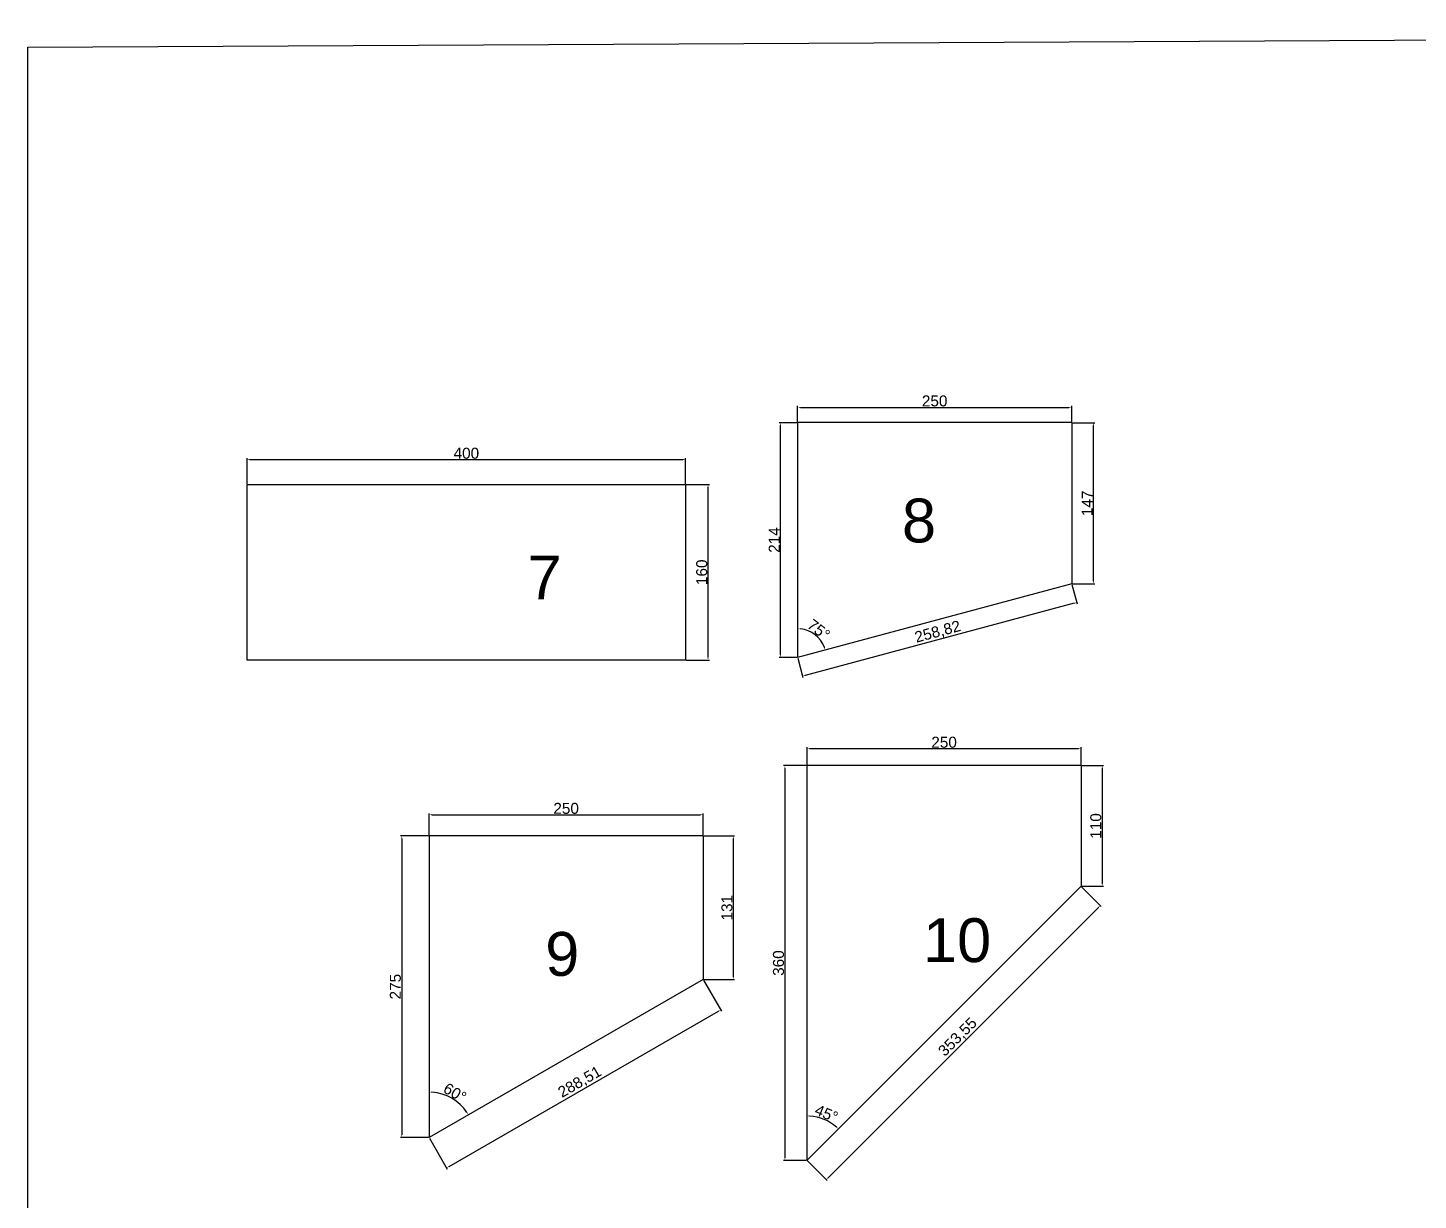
# Model space of a CAD drawing. Header units: millimetres. Extents: x 397 to 22000, y -812 to 12499.
# Drawn here: x 4812 to 6080, y 1449 to 2518 of the extents above; entities that cross this region are included whole.
import ezdxf

# ---------------------------------------------------------------- set-up
doc = ezdxf.new("R2010")
doc.units = ezdxf.units.MM
doc.layers.add('尺寸标注', color=6, linetype='Continuous')
doc.layers.add('标号', color=4, linetype='Continuous')
doc.styles.get("Standard").update_dxf_attribs({"font": 'arial.ttf'})
doc.dimstyles.new('ISO-25-JHF', dxfattribs={"dimtxt": 10, "dimasz": 2.5, "dimexe": 1.25, "dimexo": 0.625, "dimtad": 1, "dimtxsty": 'Standard', "dimcen": 2.5, "dimadec": 0, "dimazin": 0, "dimtfac": 1, "dimtmove": 0, "dimatfit": 3, "dimfxl": 1, "dimarcsym": 0})

# ---------------------------------------------------------------- blocks, each defined once
blk = doc.blocks.new('*D122')
at = {"layer": 'Defpoints', "color": 0, "transparency": 16777216}
for p in [(5412, 2124.2), (5012, 2101.4), (5412, 2101.4)]:
    blk.add_point(p, dxfattribs=at)
at = {"layer": '尺寸标注', "color": 0, "lineweight": -2, "transparency": 16777216}
for p, q in [((5012, 2102), (5012, 2125.4)), ((5014.5, 2124.2), (5409.5, 2124.2)), ((5412, 2102), (5412, 2125.4))]:
    blk.add_line(p, q, dxfattribs=at)
at = {"layer": '尺寸标注', "color": 0, "transparency": 16777216}
for points in [[(5014.5, 2124.6), (5014.5, 2123.7), (5012, 2124.2)], [(5409.5, 2124.6), (5409.5, 2123.7), (5412, 2124.2)]]:
    blk.add_solid(points, dxfattribs=at)
at = {"layer": '尺寸标注', "color": 0, "transparency": 16777216, "insert": (5212, 2129.9), "char_height": 10, "attachment_point": 5}
blk.add_mtext('400', dxfattribs=at)
blk = doc.blocks.new('*D123')
at = {"layer": 'Defpoints', "color": 0, "transparency": 16777216}
for p in [(5412, 2101.4), (5432.4, 2101.4), (5412, 1941.4)]:
    blk.add_point(p, dxfattribs=at)
at = {"layer": '尺寸标注', "color": 0, "lineweight": -2, "transparency": 16777216}
for p, q in [((5412.6, 2101.4), (5433.7, 2101.4)), ((5432.4, 1943.9), (5432.4, 2098.9)), ((5412.6, 1941.4), (5433.7, 1941.4))]:
    blk.add_line(p, q, dxfattribs=at)
at = {"layer": '尺寸标注', "color": 0, "transparency": 16777216}
for points in [[(5432, 2098.9), (5432.8, 2098.9), (5432.4, 2101.4)], [(5432, 1943.9), (5432.8, 1943.9), (5432.4, 1941.4)]]:
    blk.add_solid(points, dxfattribs=at)
at = {"layer": '尺寸标注', "color": 0, "transparency": 16777216, "insert": (5426.7, 2021.4), "char_height": 10, "attachment_point": 5, "rotation": 90}
blk.add_mtext('160', dxfattribs=at)
blk = doc.blocks.new('*D124')
at = {"layer": 'Defpoints', "color": 0, "transparency": 16777216}
for p in [(5764.1, 2171.8), (5514.1, 2157.8), (5764.1, 2157.8)]:
    blk.add_point(p, dxfattribs=at)
at = {"layer": '尺寸标注', "color": 0, "lineweight": -2, "transparency": 16777216}
for p, q in [((5514.1, 2158.5), (5514.1, 2173.1)), ((5516.6, 2171.8), (5761.6, 2171.8)), ((5764.1, 2158.5), (5764.1, 2173.1))]:
    blk.add_line(p, q, dxfattribs=at)
at = {"layer": '尺寸标注', "color": 0, "transparency": 16777216}
for points in [[(5516.6, 2172.2), (5516.6, 2171.4), (5514.1, 2171.8)], [(5761.6, 2172.2), (5761.6, 2171.4), (5764.1, 2171.8)]]:
    blk.add_solid(points, dxfattribs=at)
at = {"layer": '尺寸标注', "color": 0, "transparency": 16777216, "insert": (5639.1, 2177.6), "char_height": 10, "attachment_point": 5}
blk.add_mtext('250', dxfattribs=at)
blk = doc.blocks.new('*D125')
at = {"layer": 'Defpoints', "color": 0, "transparency": 16777216}
for p in [(5764.1, 2157.8), (5764.1, 2010.8), (5783.8, 2010.8)]:
    blk.add_point(p, dxfattribs=at)
at = {"layer": '尺寸标注', "color": 0, "lineweight": -2, "transparency": 16777216}
for p, q in [((5764.7, 2157.8), (5785.1, 2157.8)), ((5783.8, 2155.3), (5783.8, 2013.3)), ((5764.7, 2010.8), (5785.1, 2010.8))]:
    blk.add_line(p, q, dxfattribs=at)
at = {"layer": '尺寸标注', "color": 0, "transparency": 16777216}
for points in [[(5783.4, 2155.3), (5784.2, 2155.3), (5783.8, 2157.8)], [(5783.4, 2013.3), (5784.2, 2013.3), (5783.8, 2010.8)]]:
    blk.add_solid(points, dxfattribs=at)
at = {"layer": '尺寸标注', "color": 0, "transparency": 16777216, "insert": (5778.2, 2084.3), "char_height": 10, "attachment_point": 5, "rotation": 90}
blk.add_mtext('147', dxfattribs=at)
blk = doc.blocks.new('*D126')
at = {"layer": 'Defpoints', "color": 0, "transparency": 16777216}
for p in [(5764.1, 2010.8), (5514.1, 1943.8), (5518.7, 1926.7)]:
    blk.add_point(p, dxfattribs=at)
at = {"layer": '尺寸标注', "color": 0, "lineweight": -2, "transparency": 16777216}
for p, q in [((5764.2, 2010.2), (5769, 1992.5)), ((5766.3, 1993.1), (5521.1, 1927.4)), ((5514.2, 1943.2), (5519, 1925.5))]:
    blk.add_line(p, q, dxfattribs=at)
at = {"layer": '尺寸标注', "color": 0, "transparency": 16777216}
for points in [[(5766.2, 1993.5), (5766.4, 1992.7), (5768.7, 1993.7)], [(5521, 1927.8), (5521.2, 1927), (5518.7, 1926.7)]]:
    blk.add_solid(points, dxfattribs=at)
at = {"layer": '尺寸标注', "color": 0, "transparency": 16777216, "insert": (5642, 1966.6), "char_height": 10, "attachment_point": 5, "rotation": 15.0027}
blk.add_mtext('258,82', dxfattribs=at)
blk = doc.blocks.new('*D84')
at = {"layer": 'Defpoints', "color": 0, "transparency": 16777216}
for p in [(5498.5, 2157.8), (5514.1, 2157.8), (5514.1, 1943.8)]:
    blk.add_point(p, dxfattribs=at)
at = {"layer": '尺寸标注', "color": 0, "lineweight": -2, "transparency": 16777216}
for p, q in [((5513.5, 2157.8), (5497.2, 2157.8)), ((5498.5, 1946.3), (5498.5, 2155.3)), ((5513.5, 1943.8), (5497.2, 1943.8))]:
    blk.add_line(p, q, dxfattribs=at)
at = {"layer": '尺寸标注', "color": 0, "transparency": 16777216}
for points in [[(5498, 2155.3), (5498.9, 2155.3), (5498.5, 2157.8)], [(5498, 1946.3), (5498.9, 1946.3), (5498.5, 1943.8)]]:
    blk.add_solid(points, dxfattribs=at)
at = {"layer": '尺寸标注', "color": 0, "transparency": 16777216, "insert": (5492.8, 2050.8), "char_height": 10, "attachment_point": 5, "rotation": 90}
blk.add_mtext('214', dxfattribs=at)
blk = doc.blocks.new('*D127')
at = {"layer": 'Defpoints', "color": 0, "transparency": 16777216}
for p in [(5428, 1800.3), (5178, 1781.1), (5428, 1781.1)]:
    blk.add_point(p, dxfattribs=at)
at = {"layer": '尺寸标注', "color": 0, "lineweight": -2, "transparency": 16777216}
for p, q in [((5178, 1781.8), (5178, 1801.6)), ((5428, 1781.8), (5428, 1801.6)), ((5180.5, 1800.3), (5425.5, 1800.3))]:
    blk.add_line(p, q, dxfattribs=at)
at = {"layer": '尺寸标注', "color": 0, "transparency": 16777216}
for points in [[(5180.5, 1800.8), (5180.5, 1799.9), (5178, 1800.3)], [(5425.5, 1800.8), (5425.5, 1799.9), (5428, 1800.3)]]:
    blk.add_solid(points, dxfattribs=at)
at = {"layer": '尺寸标注', "color": 0, "transparency": 16777216, "insert": (5303, 1806.1), "char_height": 10, "attachment_point": 5}
blk.add_mtext('250', dxfattribs=at)
blk = doc.blocks.new('*D128')
at = {"layer": 'Defpoints', "color": 0, "transparency": 16777216}
for p in [(5428, 1781.1), (5428, 1650.1), (5455.4, 1650.1)]:
    blk.add_point(p, dxfattribs=at)
at = {"layer": '尺寸标注', "color": 0, "lineweight": -2, "transparency": 16777216}
for p, q in [((5428.7, 1781.1), (5456.6, 1781.1)), ((5455.4, 1778.6), (5455.4, 1652.6)), ((5428.7, 1650.1), (5456.6, 1650.1))]:
    blk.add_line(p, q, dxfattribs=at)
at = {"layer": '尺寸标注', "color": 0, "transparency": 16777216}
for points in [[(5455, 1778.6), (5455.8, 1778.6), (5455.4, 1781.1)], [(5455, 1652.6), (5455.8, 1652.6), (5455.4, 1650.1)]]:
    blk.add_solid(points, dxfattribs=at)
at = {"layer": '尺寸标注', "color": 0, "transparency": 16777216, "insert": (5449.7, 1715.6), "char_height": 10, "attachment_point": 5, "rotation": 90}
blk.add_mtext('131', dxfattribs=at)
blk = doc.blocks.new('*D129')
at = {"layer": 'Defpoints', "color": 0, "transparency": 16777216}
for p in [(5178, 1781.1), (5153.1, 1506.1), (5178, 1506.1)]:
    blk.add_point(p, dxfattribs=at)
at = {"layer": '尺寸标注', "color": 0, "lineweight": -2, "transparency": 16777216}
for p, q in [((5177.4, 1781.1), (5151.8, 1781.1)), ((5153.1, 1778.6), (5153.1, 1508.6)), ((5177.4, 1506.1), (5151.8, 1506.1))]:
    blk.add_line(p, q, dxfattribs=at)
at = {"layer": '尺寸标注', "color": 0, "transparency": 16777216}
for points in [[(5152.6, 1778.6), (5153.5, 1778.6), (5153.1, 1781.1)], [(5152.6, 1508.6), (5153.5, 1508.6), (5153.1, 1506.1)]]:
    blk.add_solid(points, dxfattribs=at)
at = {"layer": '尺寸标注', "color": 0, "transparency": 16777216, "insert": (5147.3, 1643.6), "char_height": 10, "attachment_point": 5, "rotation": 90}
blk.add_mtext('275', dxfattribs=at)
blk = doc.blocks.new('*D85')
at = {"layer": 'Defpoints', "color": 0, "transparency": 16777216}
for p in [(5428, 1650.1), (5444, 1622.4), (5178, 1506.1)]:
    blk.add_point(p, dxfattribs=at)
at = {"layer": '尺寸标注', "color": 0, "lineweight": -2, "transparency": 16777216}
for p, q in [((5428.4, 1649.6), (5444.6, 1621.3)), ((5196.2, 1479.7), (5441.9, 1621.2)), ((5178.4, 1505.6), (5194.6, 1477.3))]:
    blk.add_line(p, q, dxfattribs=at)
at = {"layer": '尺寸标注', "color": 0, "transparency": 16777216}
for points in [[(5441.7, 1621.5), (5442.1, 1620.8), (5444, 1622.4)], [(5196, 1480), (5196.4, 1479.3), (5194, 1478.4)]]:
    blk.add_solid(points, dxfattribs=at)
at = {"layer": '尺寸标注', "color": 0, "transparency": 16777216, "insert": (5315.7, 1556.2), "char_height": 10, "attachment_point": 5, "rotation": 29.9419}
blk.add_mtext('288,51', dxfattribs=at)
blk = doc.blocks.new('*D130')
at = {"layer": 'Defpoints', "color": 0, "transparency": 16777216}
for p in [(5772.7, 1860.7), (5522.7, 1845.1), (5772.7, 1845.1)]:
    blk.add_point(p, dxfattribs=at)
at = {"layer": '尺寸标注', "color": 0, "lineweight": -2, "transparency": 16777216}
for p, q in [((5522.7, 1845.8), (5522.7, 1861.9)), ((5525.2, 1860.7), (5770.2, 1860.7)), ((5772.7, 1845.8), (5772.7, 1861.9))]:
    blk.add_line(p, q, dxfattribs=at)
at = {"layer": '尺寸标注', "color": 0, "transparency": 16777216}
for points in [[(5525.2, 1861.1), (5525.2, 1860.3), (5522.7, 1860.7)], [(5770.2, 1861.1), (5770.2, 1860.3), (5772.7, 1860.7)]]:
    blk.add_solid(points, dxfattribs=at)
at = {"layer": '尺寸标注', "color": 0, "transparency": 16777216, "insert": (5647.7, 1866.4), "char_height": 10, "attachment_point": 5}
blk.add_mtext('250', dxfattribs=at)
blk = doc.blocks.new('*D131')
at = {"layer": 'Defpoints', "color": 0, "transparency": 16777216}
for p in [(5772.7, 1845.1), (5772.7, 1735.1), (5791.9, 1735.1)]:
    blk.add_point(p, dxfattribs=at)
at = {"layer": '尺寸标注', "color": 0, "lineweight": -2, "transparency": 16777216}
for p, q in [((5773.3, 1845.1), (5793.1, 1845.1)), ((5791.9, 1842.6), (5791.9, 1737.6)), ((5773.3, 1735.1), (5793.1, 1735.1))]:
    blk.add_line(p, q, dxfattribs=at)
at = {"layer": '尺寸标注', "color": 0, "transparency": 16777216}
for points in [[(5791.4, 1842.6), (5792.3, 1842.6), (5791.9, 1845.1)], [(5791.4, 1737.6), (5792.3, 1737.6), (5791.9, 1735.1)]]:
    blk.add_solid(points, dxfattribs=at)
at = {"layer": '尺寸标注', "color": 0, "transparency": 16777216, "insert": (5786.1, 1790.1), "char_height": 10, "attachment_point": 5, "rotation": 90}
blk.add_mtext('110', dxfattribs=at)
blk = doc.blocks.new('*D95')
at = {"layer": 'Defpoints', "color": 0, "transparency": 16777216}
for p in [(5522.7, 1845.1), (5502.5, 1485.1), (5522.7, 1485.1)]:
    blk.add_point(p, dxfattribs=at)
at = {"layer": '尺寸标注', "color": 0, "lineweight": -2, "transparency": 16777216}
for p, q in [((5522, 1845.1), (5501.2, 1845.1)), ((5502.5, 1842.6), (5502.5, 1487.6)), ((5522, 1485.1), (5501.2, 1485.1))]:
    blk.add_line(p, q, dxfattribs=at)
at = {"layer": '尺寸标注', "color": 0, "transparency": 16777216}
for points in [[(5502.1, 1842.6), (5502.9, 1842.6), (5502.5, 1845.1)], [(5502.1, 1487.6), (5502.9, 1487.6), (5502.5, 1485.1)]]:
    blk.add_solid(points, dxfattribs=at)
at = {"layer": '尺寸标注', "color": 0, "transparency": 16777216, "insert": (5496.7, 1665.1), "char_height": 10, "attachment_point": 5, "rotation": 90}
blk.add_mtext('360', dxfattribs=at)
blk = doc.blocks.new('*D77')
at = {"layer": 'Defpoints', "color": 0, "transparency": 16777216}
for p in [(5772.7, 1735.1), (5790.2, 1717.6), (5522.7, 1485.1)]:
    blk.add_point(p, dxfattribs=at)
at = {"layer": '尺寸标注', "color": 0, "lineweight": -2, "transparency": 16777216}
for p, q in [((5773.1, 1734.7), (5791.1, 1716.7)), ((5542, 1469.4), (5788.4, 1715.9)), ((5523.1, 1484.7), (5541.1, 1466.7))]:
    blk.add_line(p, q, dxfattribs=at)
at = {"layer": '尺寸标注', "color": 0, "transparency": 16777216}
for points in [[(5788.1, 1716.1), (5788.7, 1715.6), (5790.2, 1717.6)], [(5541.7, 1469.7), (5542.3, 1469.1), (5540.2, 1467.6)]]:
    blk.add_solid(points, dxfattribs=at)
at = {"layer": '尺寸标注', "color": 0, "transparency": 16777216, "insert": (5660.5, 1597.3), "char_height": 10, "attachment_point": 5, "rotation": 45}
blk.add_mtext('353,55', dxfattribs=at)
blk = doc.blocks.new('*D96')
at = {"layer": 'Defpoints', "color": 0, "transparency": 16777216}
for p in [(5514.1, 2157.8), (5764.1, 2010.8), (5534.1, 1960.6), (5514.1, 1943.8), (5514.1, 1943.8)]:
    blk.add_point(p, dxfattribs=at)
at = {"layer": '尺寸标注', "color": 0, "lineweight": -2, "transparency": 16777216}
blk.add_arc((5514.1, 1943.8), 26.1, 20.4982, 84.5045, dxfattribs=at)
at = {"layer": '尺寸标注', "color": 0, "transparency": 16777216}
for points in [[(5516.6, 1969.4), (5516.6, 1970.2), (5514.1, 1969.9)], [(5538.9, 1953.1), (5538.1, 1952.9), (5539.3, 1950.6)]]:
    blk.add_solid(points, dxfattribs=at)
at = {"layer": '尺寸标注', "color": 0, "transparency": 16777216, "insert": (5533.4, 1969.1), "char_height": 10, "attachment_point": 5, "rotation": 322.5014}
blk.add_mtext('75°', dxfattribs=at)
blk = doc.blocks.new('*D97')
at = {"layer": 'Defpoints', "color": 0, "transparency": 16777216}
for p in [(5178, 1781.1), (5428, 1650.1), (5204.6, 1537.8), (5178, 1506.1), (5178, 1506.1)]:
    blk.add_point(p, dxfattribs=at)
at = {"layer": '尺寸标注', "color": 0, "lineweight": -2, "transparency": 16777216}
blk.add_arc((5178, 1506.1), 41.3, 33.4082, 86.5338, dxfattribs=at)
at = {"layer": '尺寸标注', "color": 0, "transparency": 16777216}
for points in [[(5180.5, 1547), (5180.6, 1547.8), (5178, 1547.5)], [(5212.9, 1529.1), (5212.2, 1528.7), (5213.9, 1526.8)]]:
    blk.add_solid(points, dxfattribs=at)
at = {"layer": '尺寸标注', "color": 0, "transparency": 16777216, "insert": (5201.6, 1546.9), "char_height": 10, "attachment_point": 5, "rotation": 329.971}
blk.add_mtext('60°', dxfattribs=at)
blk = doc.blocks.new('*D98')
at = {"layer": 'Defpoints', "color": 0, "transparency": 16777216}
for p in [(5522.7, 1845.1), (5772.7, 1735.1), (5543, 1520.3), (5522.7, 1485.1), (5522.7, 1485.1)]:
    blk.add_point(p, dxfattribs=at)
at = {"layer": '尺寸标注', "color": 0, "lineweight": -2, "transparency": 16777216}
blk.add_arc((5522.7, 1485.1), 40.6, 48.5296, 86.4704, dxfattribs=at)
at = {"layer": '尺寸标注', "color": 0, "transparency": 16777216}
for points in [[(5525.1, 1525.2), (5525.2, 1526.1), (5522.7, 1525.7)], [(5549.8, 1515.9), (5549.3, 1515.3), (5551.4, 1513.9)]]:
    blk.add_solid(points, dxfattribs=at)
at = {"layer": '尺寸标注', "color": 0, "transparency": 16777216, "insert": (5540.4, 1527.9), "char_height": 10, "attachment_point": 5, "rotation": 337.5}
blk.add_mtext('45°', dxfattribs=at)

msp = doc.modelspace()

# ---------------------------------------------------------------- linework, layer by layer
for p, q in [((5764.087, 2157.846), (5514.087, 2157.846)), ((5514.087, 2157.846), (5514.087, 1943.846)), ((5764.087, 2157.846), (5764.087, 2010.846)), ((5011.963, 2101.402), (5411.963, 2101.402)), ((5011.963, 1941.402), (5011.963, 2101.402)), ((5411.963, 2101.402), (5411.963, 1941.402)), ((5764.087, 2010.846), (5514.087, 1943.846)), ((5411.963, 1941.402), (5011.963, 1941.402)), ((5772.658, 1845.15), (5522.658, 1845.15)), ((5522.658, 1845.15), (5522.658, 1485.15)), ((5772.658, 1845.15), (5772.658, 1735.15)), ((5428.048, 1781.15), (5178.048, 1781.15)), ((5178.048, 1781.15), (5178.048, 1506.15)), ((5428.048, 1781.15), (5428.048, 1650.15)), ((5772.658, 1735.15), (5522.658, 1485.15)), ((5428.048, 1650.15), (5178.048, 1506.15))]:
    msp.add_line(p, q)
msp.add_lwpolyline([(4812.041, 2500.27), (8255.017, 2517.842), (8255.017, 734.677), (4812.041, 734.677)], close=True)

# ---------------------------------------------------------------- texts
at = {"layer": '标号', "char_height": 40, "attachment_point": 7}
for s, insert in [('8 ', (5609.281, 2048.055)), ('7 ', (5267.801, 1996.658)), ('10 ', (5628.497, 1665.406)), ('9 ', (5283.887, 1652.873))]:
    msp.add_mtext_dynamic_manual_height_columns(s, width=70.10425, gutter_width=12.5, heights=[0], dxfattribs=dict(at, insert=insert))

# ---------------------------------------------------------------- dimensions: what is measured, and where the dimension line sits
at = {"layer": '尺寸标注'}
for p1, p2, distance, picture, middle in [((5514.087, 2157.846), (5764.087, 2157.846), 13.98, '*D124', (5639.087, 2177.557)), ((5514.087, 1943.846), (5514.087, 2157.846), 15.628, '*D84', (5492.814, 2050.846)), ((5764.087, 2157.846), (5764.087, 2010.846), 19.715, '*D125', (5778.156, 2084.346)), ((5011.963, 2101.402), (5411.963, 2101.402), 22.759, '*D122', (5211.963, 2129.892)), ((5411.963, 1941.402), (5411.963, 2101.402), -20.459, '*D123', (5426.692, 2021.402)), ((5764.087, 2010.846), (5514.087, 1943.846), 17.741, '*D126', (5641.962, 1966.618)), ((5522.658, 1845.15), (5772.658, 1845.15), 15.532, '*D130', (5647.658, 1866.413)), ((5522.658, 1845.15), (5522.658, 1485.15), -20.174, '*D95', (5496.75, 1665.15)), ((5772.658, 1845.15), (5772.658, 1735.15), 19.207, '*D131', (5786.135, 1790.15)), ((5178.048, 1781.15), (5428.048, 1781.15), 19.193, '*D127', (5303.048, 1806.074)), ((5178.048, 1781.15), (5178.048, 1506.15), -24.998, '*D129', (5147.32, 1643.65)), ((5428.048, 1781.15), (5428.048, 1650.15), 27.337, '*D128', (5449.651, 1715.65)), ((5522.658, 1485.15), (5772.658, 1735.15), -24.793, '*D77', (5660.498, 1597.31)), ((5178.048, 1506.15), (5428.048, 1650.15), -32.009, '*D85', (5315.713, 1556.163))]:
    dim = msp.add_aligned_dim(p1=p1, p2=p2, distance=distance, dimstyle='ISO-25-JHF', dxfattribs=at)
    dim.commit()
    dim.dimension.update_dxf_attribs({"geometry": picture, "text_midpoint": middle})
for base, line1, line2, picture, middle in [((5534.061, 1960.607), ((5764.087, 2010.846), (5514.087, 1943.846)), ((5514.087, 2157.846), (5514.087, 1943.846)), '*D96', (5533.436, 1969.064)), ((5542.952, 1520.301), ((5772.658, 1735.15), (5522.658, 1485.15)), ((5522.658, 1845.15), (5522.658, 1485.15)), '*D98', (5540.376, 1527.924)), ((5204.636, 1537.793), ((5428.048, 1650.15), (5178.048, 1506.15)), ((5178.048, 1781.15), (5178.048, 1506.15)), '*D97', (5201.599, 1546.894))]:
    dim = msp.add_angular_dim_2l(base=base, line1=line1, line2=line2, dimstyle='ISO-25-JHF', dxfattribs=at)
    dim.commit()
    dim.dimension.update_dxf_attribs({"geometry": picture, "text_midpoint": middle})

doc.saveas('drawing.dxf')
